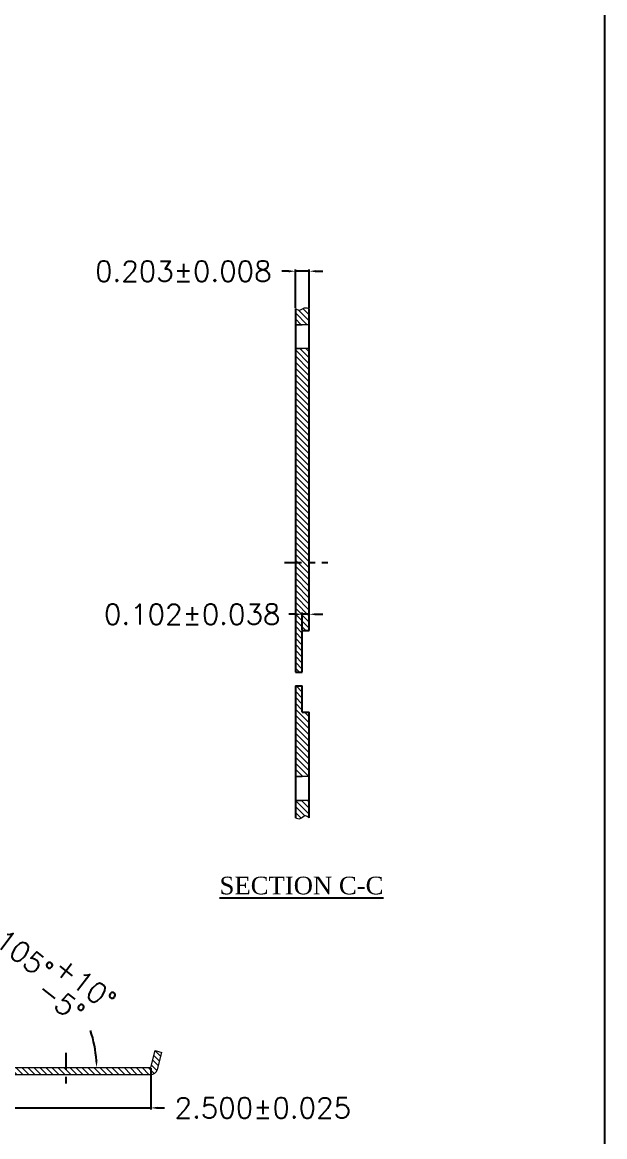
# Model space of a CAD drawing. Header units: inches. Extents: x -1651 to 1053, y -382 to 593.
# Drawn here: x -1535.08 to -1526.51, y 509.77 to 526.17 of the extents above; entities that cross this region are included whole.
import ezdxf

# ---------------------------------------------------------------- set-up
doc = ezdxf.new("R2010")
doc.units = ezdxf.units.IN
doc.header["$LTSCALE"] = 0.1
doc.header["$MEASUREMENT"] = 0
doc.linetypes.add('CENTER', pattern=[2, 1.25, -0.25, 0.25, -0.25])
doc.linetypes.add('HIDDEN', pattern=[0.375, 0.25, -0.125])
for name, color, linetype, lineweight in [('1D', 4, 'Continuous', 9), ('P-L', 7, 'HIDDEN', 13), ('尺寸標註', 7, 'Continuous', 0)]:
    doc.layers.add(name, color=color, linetype=linetype, lineweight=lineweight)
for name, color, linetype in [('3D', 4, 'Continuous'), ('4D', 4, 'Continuous'), ('LINE', 7, 'Continuous')]:
    doc.layers.add(name, color=color, linetype=linetype)
doc.styles.add('TEXT-1', font='simplex.shx')
doc.dimstyles.new('複本 DM-1-1', dxfattribs={"dimtxt": 0.3, "dimasz": 0.1, "dimexe": 0.025, "dimexo": 0.01, "dimgap": 0.02, "dimtad": 0, "dimdec": 3, "dimzin": 0, "dimdsep": 46, "dimtxsty": 'TEXT-1', "dimcen": 0.04, "dimclrd": 256, "dimclre": 256, "dimclrt": 256, "dimadec": 0, "dimazin": 0, "dimtfac": 1, "dimtdec": 3, "dimtofl": 0, "dimtmove": 0, "dimatfit": 0, "dimfxl": 1, "dimtolj": 1, "dimtzin": 0, "dimarcsym": 0})
pattern_1 = [(135, (-4212.56308, 738.140086), (-0.0441941738, -0.0441941738), [])]

# ---------------------------------------------------------------- blocks, each defined once
blk = doc.blocks.new('*D181')
at = {"layer": '1D', "lineweight": -2, "transparency": 16777216}
for p, q in [((-1543.824, 521.215), (-1545.638, 521.215)), ((-1531.77, 472.594), (-1530.28, 472.594)), ((-1530.28, 472.594), (-1530.08, 472.595)), ((-1530.08, 472.595), (-1529.88, 472.595))]:
    blk.add_line(p, q, dxfattribs=at)
at = {"layer": 'Defpoints', "color": 0, "transparency": 16777216}
for p in [(-1545.638, 521.215), (-1543.814, 521.215), (-1541.314, 518.215), (-1533.885, 475.261), (-1531.78, 472.594), (-1529.88, 472.595)]:
    blk.add_point(p, dxfattribs=at)
at = {"layer": '1D', "transparency": 16777216, "char_height": 0.3, "attachment_point": 5, "style": 'TEXT-1'}
for s, insert in [('\\A1;3.000 PKG.', (-1546.901, 521.215)), ('\\A1;2.667%%p0.075', (-1528.431, 472.595))]:
    blk.add_mtext(s, dxfattribs=dict(at, insert=insert))
blk = doc.blocks.new('*D168')
at = {"layer": '1D', "lineweight": -2, "transparency": 16777216}
for p, q in [((-1531.157, 522.503), (-1531.257, 522.503)), ((-1531.057, 521.963), (-1531.057, 522.528)), ((-1530.854, 522.503), (-1531.057, 522.503)), ((-1530.854, 521.963), (-1530.854, 522.528)), ((-1530.754, 522.503), (-1530.654, 522.503))]:
    blk.add_line(p, q, dxfattribs=at)
at = {"layer": '1D', "transparency": 16777216}
for points in [[(-1531.157, 522.519), (-1531.157, 522.486), (-1531.057, 522.503)], [(-1530.754, 522.519), (-1530.754, 522.486), (-1530.854, 522.503)]]:
    blk.add_solid(points, dxfattribs=at)
at = {"layer": 'Defpoints', "color": 0, "transparency": 16777216}
for p in [(-1531.057, 522.503), (-1531.057, 521.953), (-1530.854, 521.953)]:
    blk.add_point(p, dxfattribs=at)
at = {"layer": '1D', "transparency": 16777216, "insert": (-1532.706, 522.503), "char_height": 0.3, "attachment_point": 5, "style": 'TEXT-1'}
blk.add_mtext('\\A1;0.203%%p0.008', dxfattribs=at)
blk = doc.blocks.new('*D200')
at = {"layer": '1D', "lineweight": -2, "transparency": 16777216}
for p, q in [((-1531.056, 517.454), (-1531.156, 517.454)), ((-1530.956, 517.225), (-1530.956, 517.479)), ((-1530.854, 517.454), (-1530.956, 517.454)), ((-1530.854, 517.225), (-1530.854, 517.479)), ((-1530.754, 517.454), (-1530.654, 517.454))]:
    blk.add_line(p, q, dxfattribs=at)
at = {"layer": '1D', "transparency": 16777216}
for points in [[(-1531.056, 517.471), (-1531.056, 517.438), (-1530.956, 517.454)], [(-1530.754, 517.471), (-1530.754, 517.438), (-1530.854, 517.454)]]:
    blk.add_solid(points, dxfattribs=at)
at = {"layer": 'Defpoints', "color": 0, "transparency": 16777216}
for p in [(-1530.956, 517.454), (-1530.956, 517.215), (-1530.854, 517.215)]:
    blk.add_point(p, dxfattribs=at)
at = {"layer": '1D', "transparency": 16777216, "insert": (-1532.576, 517.454), "char_height": 0.3, "attachment_point": 5, "style": 'TEXT-1'}
blk.add_mtext('\\A1;0.102%%p0.038', dxfattribs=at)
blk = doc.blocks.new('*D212')
at = {"layer": '1D', "lineweight": -2, "transparency": 16777216}
for p, q in [((-1535.686, 510.773), (-1535.686, 510.165)), ((-1533.186, 510.773), (-1533.186, 510.165)), ((-1535.786, 510.19), (-1535.886, 510.19)), ((-1535.686, 510.19), (-1533.186, 510.19)), ((-1533.086, 510.19), (-1532.986, 510.19))]:
    blk.add_line(p, q, dxfattribs=at)
at = {"layer": '1D', "transparency": 16777216}
for points in [[(-1535.786, 510.206), (-1535.786, 510.173), (-1535.686, 510.19)], [(-1533.086, 510.206), (-1533.086, 510.173), (-1533.186, 510.19)]]:
    blk.add_solid(points, dxfattribs=at)
at = {"layer": 'Defpoints', "color": 0, "transparency": 16777216}
for p in [(-1535.686, 510.783), (-1533.186, 510.783), (-1533.186, 510.19)]:
    blk.add_point(p, dxfattribs=at)
at = {"layer": '1D', "transparency": 16777216, "insert": (-1531.537, 510.19), "char_height": 0.3, "attachment_point": 5, "style": 'TEXT-1'}
blk.add_mtext('\\A1;2.500%%p0.025', dxfattribs=at)
blk = doc.blocks.new('*D213')
at = {"layer": '1D', "lineweight": -2, "transparency": 16777216}
blk.add_line((-1535.756, 511.042), (-1536.133, 512.452), dxfattribs=at)
for start, end in [(86.3414, 101.6357), (3.3643, 18.6586)]:
    blk.add_arc((-1535.686, 510.783), 1.703, start, end, dxfattribs=at)
at = {"layer": '1D', "transparency": 16777216}
for points in [[(-1536.026, 512.435), (-1536.033, 512.467), (-1536.127, 512.428)], [(-1533.969, 510.883), (-1534.002, 510.882), (-1533.983, 510.783)]]:
    blk.add_solid(points, dxfattribs=at)
at = {"layer": 'Defpoints', "color": 0, "transparency": 16777216}
for p in [(-1534.291, 511.76), (-1535.753, 511.033), (-1535.686, 510.783), (-1535.686, 510.783), (-1533.186, 510.783)]:
    blk.add_point(p, dxfattribs=at)
at = {"layer": '1D', "transparency": 16777216, "insert": (-1534.649, 512.134), "char_height": 0.3, "attachment_point": 5, "rotation": 322.5, "style": 'TEXT-1'}
blk.add_mtext('\\A1;105°\\S+10°^ -5°;', dxfattribs=at)

msp = doc.modelspace()

# ---------------------------------------------------------------- hatches: boundary and pattern name
at = {"layer": '1D'}
h = msp.add_hatch(dxfattribs=at)
h.set_pattern_fill('ANSI31', color=256, scale=0.5, angle=90, style=0)
h.set_pattern_definition([(135, (-3634.21399, 925.248426), (-0.0441941738, -0.0441941738), [])])
h.paths.add_polyline_path([(-1531.0463, 521.94635), (-1531.05749, 521.95303), (-1531.05749, 521.71507), (-1530.85449, 521.71507), (-1530.85449, 521.95303), (-1530.8665, 521.957), (-1530.87848, 521.9606), (-1530.89038, 521.96347), (-1530.90217, 521.96523), (-1530.91382, 521.96551), (-1530.92529, 521.96395), (-1530.93655, 521.96029), (-1530.94763, 521.95504), (-1530.95857, 521.94895), (-1530.96943, 521.94278), (-1530.98025, 521.93728), (-1530.99109, 521.93321), (-1531.00197, 521.93132), (-1531.01295, 521.93216), (-1531.02402, 521.93533), (-1531.03514, 521.94025)])
h = msp.add_hatch(dxfattribs=at)
h.set_pattern_fill('ANSI31', color=256, scale=0.5, angle=90, style=0)
h.set_pattern_definition(pattern_1)
h.paths.add_polyline_path([(-1530.85449, 521.36507), (-1531.05749, 521.36507), (-1531.05749, 518.21507), (-1530.85449, 518.21507)])
h = msp.add_hatch(dxfattribs=at)
h.set_pattern_fill('ANSI31', color=256, scale=0.5, angle=90, style=0)
h.set_pattern_definition(pattern_1)
h.paths.add_polyline_path([(-1531.05749, 516.60007), (-1530.95599, 516.60007), (-1530.95599, 517.21506), (-1530.85449, 517.21506), (-1530.85449, 518.21507), (-1531.05749, 518.21507)])
h = msp.add_hatch(dxfattribs=at)
h.set_pattern_fill('ANSI31', color=256, scale=0.5, angle=90, style=0)
h.set_pattern_definition([(135, (-1615.333746, 616.33241), (-0.044194174, -0.044194174), [])])
h.paths.add_polyline_path([(-1531.05749, 515.06507), (-1530.85449, 515.06507), (-1530.85449, 516.01507), (-1530.95599, 516.01507), (-1530.95599, 516.39991), (-1531.05749, 516.39991), (-1531.05749, 515.54457)])
h = msp.add_hatch(dxfattribs=at)
h.set_pattern_fill('ANSI31', color=256, scale=0.5, angle=90, style=0)
h.set_pattern_definition(pattern_1)
h.paths.add_polyline_path([(-1531.05749, 514.46085), (-1531.04412, 514.45526), (-1531.03083, 514.45032), (-1531.0177, 514.44667), (-1531.00482, 514.44496), (-1530.99226, 514.44583), (-1530.98011, 514.44988), (-1530.96835, 514.45675), (-1530.95688, 514.46527), (-1530.94563, 514.47425), (-1530.93449, 514.48252), (-1530.92338, 514.48887), (-1530.9122, 514.49213), (-1530.90087, 514.49134), (-1530.8894, 514.4869), (-1530.87782, 514.47973), (-1530.86617, 514.47075), (-1530.85449, 514.46085), (-1530.85449, 514.71507), (-1531.05749, 514.71507)])
h = msp.add_hatch(dxfattribs=at)
h.set_pattern_fill('ANSI31', color=256, scale=0.5, angle=90, style=0)
h.set_pattern_definition([(135, (-4205.684685, 740.364195), (-0.0441941738, -0.0441941738), [])])
h.paths.add_polyline_path([(-1533.18601, 510.68105, 0.33945426), (-1533.08797, 510.75628), (-1533.02098, 511.00628), (-1533.11902, 511.03255), (-1533.18601, 510.78255), (-1535.68601, 510.78255), (-1535.753, 511.03255), (-1535.85104, 511.00628), (-1535.78405, 510.75628, 0.33945426), (-1535.68601, 510.68105)])

# ---------------------------------------------------------------- linework, layer by layer
at = {"lineweight": 20}
for p, q in [((-1533.18601, 510.78255), (-1533.11902, 511.03255)), ((-1533.11902, 511.03255), (-1533.02098, 511.00628)), ((-1533.08797, 510.75628), (-1533.02098, 511.00628))]:
    msp.add_line(p, q, dxfattribs=at)
at = {"layer": '1D', "color": 0}
for p, q in [((-1530.85449, 521.71507), (-1531.05749, 521.71507)), ((-1530.85449, 521.36507), (-1531.05749, 521.36507)), ((-1530.85449, 515.06507), (-1531.05749, 515.06507)), ((-1530.85449, 514.71507), (-1531.05749, 514.71507)), ((-1535.68601, 510.78255), (-1533.18601, 510.78255)), ((-1535.68601, 510.68105), (-1533.18601, 510.68105))]:
    msp.add_line(p, q, dxfattribs=at)
msp.add_arc((-1533.18601, 510.78255), 0.1015, 270, 345, dxfattribs=at)
for points in [[(-1531.05749, 521.95303), (-1531.0018, 521.93133), (-1530.92673, 521.9636), (-1530.85449, 521.95303)], [(-1531.05749, 514.46085), (-1530.9869, 514.44719), (-1530.91078, 514.49226), (-1530.85449, 514.46085)]]:
    msp.add_spline(points, degree=3, dxfattribs=at)
at = {"layer": '3D', "color": 1, "linetype": 'CENTER', "ltscale": 2}
for p, q in [((-1531.2167, 518.21507), (-1530.57848, 518.21507)), ((-1534.43601, 510.99754), (-1534.43601, 510.45745))]:
    msp.add_line(p, q, dxfattribs=at)
at = {"layer": 'LINE'}
msp.add_lwpolyline([(-1550.74239, 526.606), (-1550.74239, 492.4807), (-1526.50719, 492.4807), (-1526.50719, 526.606)], close=True, dxfattribs=at)
at = {"layer": 'P-L', "ltscale": 4}
for p, q in [((-1531.05749, 521.71507), (-1530.85449, 521.71507)), ((-1531.05749, 521.36507), (-1530.85449, 521.36507)), ((-1531.05749, 515.06507), (-1530.85449, 515.06507)), ((-1531.05749, 514.71507), (-1530.85449, 514.71507))]:
    msp.add_line(p, q, dxfattribs=at)
at = {"layer": '尺寸標註', "lineweight": -3}
for p, q in [((-1531.05749, 521.95303), (-1531.05749, 516.60007)), ((-1530.85449, 517.21506), (-1530.85449, 521.95303)), ((-1530.95599, 516.60007), (-1530.95599, 517.21506)), ((-1530.95599, 517.21506), (-1530.85449, 517.21506)), ((-1531.05749, 516.60007), (-1530.95599, 516.60007)), ((-1531.05749, 516.39991), (-1531.05749, 514.46085)), ((-1531.05749, 516.39991), (-1530.95599, 516.39991)), ((-1530.95599, 516.01507), (-1530.95599, 516.39991)), ((-1530.95599, 516.01507), (-1530.85449, 516.01507)), ((-1530.85449, 514.46085), (-1530.85449, 516.01507))]:
    msp.add_line(p, q, dxfattribs=at)

# ---------------------------------------------------------------- texts
at = {"layer": '4D', "insert": (-1530.96816, 513.46037), "char_height": 0.26, "attachment_point": 5}
msp.add_mtext('{\\fRomantic|b0|i0|c2|p2;\\LSECTION C-C}', dxfattribs=at)

# ---------------------------------------------------------------- dimensions: what is measured, and where the dimension line sits
at = {"layer": '1D'}
dim = msp.add_linear_dim(base=(-1531.05749, 522.50264), p1=(-1530.85449, 521.95303), p2=(-1531.05749, 521.95303), text='<>%%p0.008', dimstyle='複本 DM-1-1', override={"dimtofl": 1}, dxfattribs=at)
dim.commit()
dim.dimension.update_dxf_attribs({"geometry": '*D168', "text_midpoint": (-1532.70606, 522.50264)})
for feature_location, offset, origin, text, middle in [((-1543.8144, 521.21507), (-1.82342, 0), (-1541.3144, 518.21507), '<> PKG.', (-1546.90068, 521.21507)), ((-1531.77961, 472.59446), (1.89972, 0.00025), (-1533.88461, 475.26121), '<>%%p0.075', (-1528.43132, 472.59471))]:
    dim = msp.add_ordinate_dim(feature_location=feature_location, offset=offset, dtype=0, origin=origin, text=text, dimstyle='複本 DM-1-1', dxfattribs=at)
    dim.commit()
    dim.dimension.update_dxf_attribs({"geometry": '*D181', "text_midpoint": middle})
dim = msp.add_linear_dim(base=(-1530.955990935, 517.4544993326), p1=(-1530.854490935, 517.2150610886), p2=(-1530.955990935, 517.2150610886), text='<>%%p0.038', dimstyle='複本 DM-1-1', override={"dimtofl": 1}, dxfattribs=at)
dim.commit()
dim.dimension.update_dxf_attribs({"geometry": '*D200', "text_midpoint": (-1532.575990935, 517.4544993326), "dimtype": 160})
at = {"layer": '1D', "color": 0}
dim = msp.add_angular_dim_2l(base=(-1534.29073, 511.75954), line1=((-1535.68601, 510.78255), (-1533.18601, 510.78255)), line2=((-1535.68601, 510.78255), (-1535.753, 511.03255)), dimstyle='複本 DM-1-1', override={"dimtol": 1, "dimtp": 10, "dimtm": 5}, dxfattribs=at)
dim.commit()
dim.dimension.update_dxf_attribs({"geometry": '*D213', "text_midpoint": (-1534.64909, 512.13389)})
dim = msp.add_linear_dim(base=(-1533.18601, 510.18979), p1=(-1535.68601, 510.78255), p2=(-1533.18601, 510.78255), text='<>%%p0.025', dimstyle='複本 DM-1-1', override={"dimtofl": 1}, dxfattribs=at)
dim.commit()
dim.dimension.update_dxf_attribs({"geometry": '*D212', "text_midpoint": (-1531.53744, 510.18979)})

doc.saveas('drawing.dxf')
